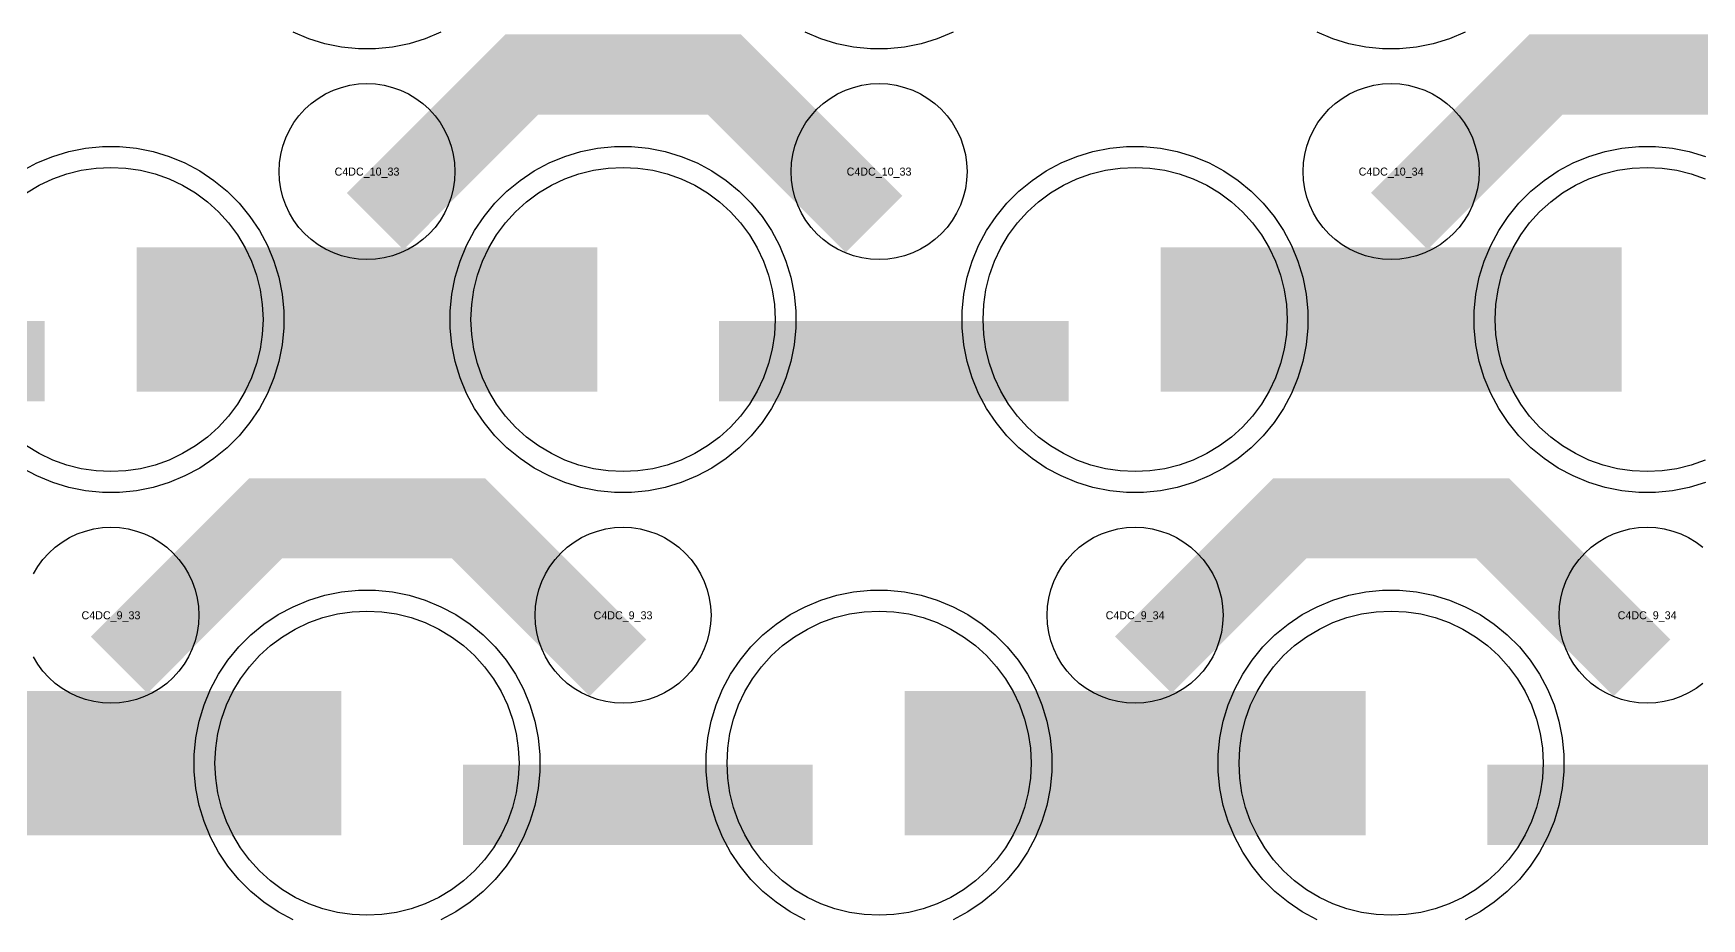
# Model space of a CAD drawing. Extents: x -11880 to 11880, y -14992 to 14992.
# Drawn here: x -1464 to -943, y -13641 to -13365 of the extents above; entities that cross this region are included whole.
import ezdxf
from ezdxf.enums import TextEntityAlignment as Align

# ---------------------------------------------------------------- set-up
doc = ezdxf.new("R2010")
doc.units = 0
doc.header["$MEASUREMENT"] = 0
for name, color, linetype in [('GDS_775_DT_237', 138, 'CONTINUOUS'), ('RDL1_FS', 34, 'CONTINUOUS'), ('RDL_BS', 160, 'CONTINUOUS')]:
    doc.layers.add(name, color=color, linetype=linetype)

msp = doc.modelspace()

# ---------------------------------------------------------------- linework, layer by layer
at = {"layer": 'RDL1_FS'}
for points in [[(-1466.395, -13414.423), (-1462.395, -13412.025), (-1458.181, -13410.033), (-1453.791, -13408.461), (-1449.268, -13407.329), (-1444.657, -13406.645), (-1440, -13406.416), (-1435.343, -13406.645), (-1430.732, -13407.329), (-1426.209, -13408.461), (-1421.819, -13410.033), (-1417.605, -13412.025), (-1413.605, -13414.423), (-1409.86, -13417.201), (-1406.406, -13420.331), (-1403.276, -13423.785), (-1400.498, -13427.53), (-1398.1, -13431.53), (-1396.108, -13435.744), (-1394.536, -13440.134), (-1393.404, -13444.657), (-1392.72, -13449.268), (-1392.491, -13453.925), (-1392.72, -13458.582), (-1393.404, -13463.193), (-1394.536, -13467.716), (-1396.108, -13472.106), (-1398.1, -13476.32), (-1400.498, -13480.32), (-1403.276, -13484.065), (-1406.406, -13487.519), (-1409.86, -13490.649), (-1413.605, -13493.427), (-1417.605, -13495.825), (-1421.819, -13497.817), (-1426.209, -13499.389), (-1430.732, -13500.521), (-1435.343, -13501.205), (-1440, -13501.434), (-1444.657, -13501.205), (-1449.268, -13500.521), (-1453.791, -13499.389), (-1458.181, -13497.817), (-1462.395, -13495.825), (-1466.395, -13493.427)], [(-941.819, -13497.817), (-946.209, -13499.389), (-950.732, -13500.521), (-955.343, -13501.205), (-960, -13501.434), (-964.657, -13501.205), (-969.268, -13500.521), (-973.791, -13499.389), (-978.181, -13497.817), (-982.395, -13495.825), (-986.395, -13493.427), (-990.14, -13490.649), (-993.594, -13487.519), (-996.724, -13484.065), (-999.502, -13480.32), (-1001.9, -13476.32), (-1003.892, -13472.106), (-1005.464, -13467.716), (-1006.596, -13463.193), (-1007.28, -13458.582), (-1007.509, -13453.925), (-1007.28, -13449.268), (-1006.596, -13444.657), (-1005.464, -13440.134), (-1003.892, -13435.744), (-1001.9, -13431.53), (-999.502, -13427.53), (-996.724, -13423.785), (-993.594, -13420.331), (-990.14, -13417.201), (-986.395, -13414.423), (-982.395, -13412.025), (-978.181, -13410.033), (-973.791, -13408.461), (-969.268, -13407.329), (-964.657, -13406.645), (-960, -13406.416), (-955.343, -13406.645), (-950.732, -13407.329), (-946.209, -13408.461), (-941.819, -13410.033)]]:
    msp.add_lwpolyline(points, dxfattribs=at)
for points in [[(-1280, -13501.434), (-1284.657, -13501.205), (-1289.268, -13500.521), (-1293.791, -13499.389), (-1298.181, -13497.817), (-1302.395, -13495.825), (-1306.395, -13493.427), (-1310.14, -13490.649), (-1313.594, -13487.519), (-1316.724, -13484.065), (-1319.502, -13480.32), (-1321.9, -13476.32), (-1323.892, -13472.106), (-1325.464, -13467.716), (-1326.596, -13463.193), (-1327.28, -13458.582), (-1327.509, -13453.925), (-1327.28, -13449.268), (-1326.596, -13444.657), (-1325.464, -13440.134), (-1323.892, -13435.744), (-1321.9, -13431.53), (-1319.502, -13427.53), (-1316.724, -13423.785), (-1313.594, -13420.331), (-1310.14, -13417.201), (-1306.395, -13414.423), (-1302.395, -13412.025), (-1298.181, -13410.033), (-1293.791, -13408.461), (-1289.268, -13407.329), (-1284.657, -13406.645), (-1280, -13406.416), (-1275.343, -13406.645), (-1270.732, -13407.329), (-1266.209, -13408.461), (-1261.819, -13410.033), (-1257.605, -13412.025), (-1253.605, -13414.423), (-1249.86, -13417.201), (-1246.406, -13420.331), (-1243.276, -13423.785), (-1240.498, -13427.53), (-1238.1, -13431.53), (-1236.108, -13435.744), (-1234.536, -13440.134), (-1233.404, -13444.657), (-1232.72, -13449.268), (-1232.491, -13453.925), (-1232.72, -13458.582), (-1233.404, -13463.193), (-1234.536, -13467.716), (-1236.108, -13472.106), (-1238.1, -13476.32), (-1240.498, -13480.32), (-1243.276, -13484.065), (-1246.406, -13487.519), (-1249.86, -13490.649), (-1253.605, -13493.427), (-1257.605, -13495.825), (-1261.819, -13497.817), (-1266.209, -13499.389), (-1270.732, -13500.521), (-1275.343, -13501.205)], [(-1120, -13501.434), (-1124.657, -13501.205), (-1129.268, -13500.521), (-1133.791, -13499.389), (-1138.181, -13497.817), (-1142.395, -13495.825), (-1146.395, -13493.427), (-1150.14, -13490.649), (-1153.594, -13487.519), (-1156.724, -13484.065), (-1159.502, -13480.32), (-1161.9, -13476.32), (-1163.892, -13472.106), (-1165.464, -13467.716), (-1166.596, -13463.193), (-1167.28, -13458.582), (-1167.509, -13453.925), (-1167.28, -13449.268), (-1166.596, -13444.657), (-1165.464, -13440.134), (-1163.892, -13435.744), (-1161.9, -13431.53), (-1159.502, -13427.53), (-1156.724, -13423.785), (-1153.594, -13420.331), (-1150.14, -13417.201), (-1146.395, -13414.423), (-1142.395, -13412.025), (-1138.181, -13410.033), (-1133.791, -13408.461), (-1129.268, -13407.329), (-1124.657, -13406.645), (-1120, -13406.416), (-1115.343, -13406.645), (-1110.732, -13407.329), (-1106.209, -13408.461), (-1101.819, -13410.033), (-1097.605, -13412.025), (-1093.605, -13414.423), (-1089.86, -13417.201), (-1086.406, -13420.331), (-1083.276, -13423.785), (-1080.498, -13427.53), (-1078.1, -13431.53), (-1076.108, -13435.744), (-1074.536, -13440.134), (-1073.404, -13444.657), (-1072.72, -13449.268), (-1072.491, -13453.925), (-1072.72, -13458.582), (-1073.404, -13463.193), (-1074.536, -13467.716), (-1076.108, -13472.106), (-1078.1, -13476.32), (-1080.498, -13480.32), (-1083.276, -13484.065), (-1086.406, -13487.519), (-1089.86, -13490.649), (-1093.605, -13493.427), (-1097.605, -13495.825), (-1101.819, -13497.817), (-1106.209, -13499.389), (-1110.732, -13500.521), (-1115.343, -13501.205)]]:
    msp.add_lwpolyline(points, close=True, dxfattribs=at)
for points in [[(-1431.998, -13453.925, 45, 45, 0), (-1359.998, -13453.925, 45, 45, 0)], [(-1359.998, -13453.925, 45, 45, 0), (-1287.998, -13453.925, 45, 45, 0)], [(-1111.998, -13453.925, 45, 45, 0), (-1039.998, -13453.925, 45, 45, 0)], [(-1039.998, -13453.925, 45, 45, 0), (-967.998, -13453.925, 45, 45, 0)]]:
    msp.add_lwpolyline(points, format="xyseb", dxfattribs=at)
at = {"layer": 'RDL1_FS', "color": 241, "true_color": 0xf7abae}
for points in [[(-1360, -13639.994), (-1364.657, -13639.765), (-1369.268, -13639.081), (-1373.791, -13637.949), (-1378.181, -13636.377), (-1382.395, -13634.385), (-1386.395, -13631.987), (-1390.14, -13629.209), (-1393.594, -13626.079), (-1396.724, -13622.625), (-1399.502, -13618.88), (-1401.9, -13614.88), (-1403.892, -13610.666), (-1405.464, -13606.276), (-1406.596, -13601.753), (-1407.28, -13597.142), (-1407.509, -13592.485), (-1407.28, -13587.828), (-1406.596, -13583.217), (-1405.464, -13578.694), (-1403.892, -13574.304), (-1401.9, -13570.09), (-1399.502, -13566.09), (-1396.724, -13562.345), (-1393.594, -13558.891), (-1390.14, -13555.761), (-1386.395, -13552.983), (-1382.395, -13550.585), (-1378.181, -13548.593), (-1373.791, -13547.021), (-1369.268, -13545.889), (-1364.657, -13545.205), (-1360, -13544.976), (-1355.343, -13545.205), (-1350.732, -13545.889), (-1346.209, -13547.021), (-1341.819, -13548.593), (-1337.605, -13550.585), (-1333.605, -13552.983), (-1329.86, -13555.761), (-1326.406, -13558.891), (-1323.276, -13562.345), (-1320.498, -13566.09), (-1318.1, -13570.09), (-1316.108, -13574.304), (-1314.536, -13578.694), (-1313.404, -13583.217), (-1312.72, -13587.828), (-1312.491, -13592.485), (-1312.72, -13597.142), (-1313.404, -13601.753), (-1314.536, -13606.276), (-1316.108, -13610.666), (-1318.1, -13614.88), (-1320.498, -13618.88), (-1323.276, -13622.625), (-1326.406, -13626.079), (-1329.86, -13629.209), (-1333.605, -13631.987), (-1337.605, -13634.385), (-1341.819, -13636.377), (-1346.209, -13637.949), (-1350.732, -13639.081), (-1355.343, -13639.765)], [(-1200, -13639.994), (-1204.657, -13639.765), (-1209.268, -13639.081), (-1213.791, -13637.949), (-1218.181, -13636.377), (-1222.395, -13634.385), (-1226.395, -13631.987), (-1230.14, -13629.209), (-1233.594, -13626.079), (-1236.724, -13622.625), (-1239.502, -13618.88), (-1241.9, -13614.88), (-1243.892, -13610.666), (-1245.464, -13606.276), (-1246.596, -13601.753), (-1247.28, -13597.142), (-1247.509, -13592.485), (-1247.28, -13587.828), (-1246.596, -13583.217), (-1245.464, -13578.694), (-1243.892, -13574.304), (-1241.9, -13570.09), (-1239.502, -13566.09), (-1236.724, -13562.345), (-1233.594, -13558.891), (-1230.14, -13555.761), (-1226.395, -13552.983), (-1222.395, -13550.585), (-1218.181, -13548.593), (-1213.791, -13547.021), (-1209.268, -13545.889), (-1204.657, -13545.205), (-1200, -13544.976), (-1195.343, -13545.205), (-1190.732, -13545.889), (-1186.209, -13547.021), (-1181.819, -13548.593), (-1177.605, -13550.585), (-1173.605, -13552.983), (-1169.86, -13555.761), (-1166.406, -13558.891), (-1163.276, -13562.345), (-1160.498, -13566.09), (-1158.1, -13570.09), (-1156.108, -13574.304), (-1154.536, -13578.694), (-1153.404, -13583.217), (-1152.72, -13587.828), (-1152.491, -13592.485), (-1152.72, -13597.142), (-1153.404, -13601.753), (-1154.536, -13606.276), (-1156.108, -13610.666), (-1158.1, -13614.88), (-1160.498, -13618.88), (-1163.276, -13622.625), (-1166.406, -13626.079), (-1169.86, -13629.209), (-1173.605, -13631.987), (-1177.605, -13634.385), (-1181.819, -13636.377), (-1186.209, -13637.949), (-1190.732, -13639.081), (-1195.343, -13639.765)], [(-1040, -13639.994), (-1044.657, -13639.765), (-1049.268, -13639.081), (-1053.791, -13637.949), (-1058.181, -13636.377), (-1062.395, -13634.385), (-1066.395, -13631.987), (-1070.14, -13629.209), (-1073.594, -13626.079), (-1076.724, -13622.625), (-1079.502, -13618.88), (-1081.9, -13614.88), (-1083.892, -13610.666), (-1085.464, -13606.276), (-1086.596, -13601.753), (-1087.28, -13597.142), (-1087.509, -13592.485), (-1087.28, -13587.828), (-1086.596, -13583.217), (-1085.464, -13578.694), (-1083.892, -13574.304), (-1081.9, -13570.09), (-1079.502, -13566.09), (-1076.724, -13562.345), (-1073.594, -13558.891), (-1070.14, -13555.761), (-1066.395, -13552.983), (-1062.395, -13550.585), (-1058.181, -13548.593), (-1053.791, -13547.021), (-1049.268, -13545.889), (-1044.657, -13545.205), (-1040, -13544.976), (-1035.343, -13545.205), (-1030.732, -13545.889), (-1026.209, -13547.021), (-1021.819, -13548.593), (-1017.605, -13550.585), (-1013.605, -13552.983), (-1009.86, -13555.761), (-1006.406, -13558.891), (-1003.276, -13562.345), (-1000.498, -13566.09), (-998.1, -13570.09), (-996.108, -13574.304), (-994.536, -13578.694), (-993.404, -13583.217), (-992.72, -13587.828), (-992.491, -13592.485), (-992.72, -13597.142), (-993.404, -13601.753), (-994.536, -13606.276), (-996.108, -13610.666), (-998.1, -13614.88), (-1000.498, -13618.88), (-1003.276, -13622.625), (-1006.406, -13626.079), (-1009.86, -13629.209), (-1013.605, -13631.987), (-1017.605, -13634.385), (-1021.819, -13636.377), (-1026.209, -13637.949), (-1030.732, -13639.081), (-1035.343, -13639.765)]]:
    msp.add_lwpolyline(points, close=True, dxfattribs=at)
for points in [[(-1511.998, -13592.485, 45, 45, 0), (-1439.998, -13592.485, 45, 45, 0)], [(-1439.998, -13592.485, 45, 45, 0), (-1367.998, -13592.485, 45, 45, 0)], [(-1191.998, -13592.485, 45, 45, 0), (-1119.998, -13592.485, 45, 45, 0)], [(-1119.998, -13592.485, 45, 45, 0), (-1047.998, -13592.485, 45, 45, 0)]]:
    msp.add_lwpolyline(points, format="xyseb", dxfattribs=at)
at = {"layer": 'RDL_BS'}
for points in [[(-1336.885, -13364.235), (-1341.795, -13366.266), (-1346.835, -13367.797), (-1352.062, -13368.843), (-1357.356, -13369.36), (-1362.644, -13369.36), (-1367.938, -13368.843), (-1373.165, -13367.797), (-1378.205, -13366.266), (-1383.115, -13364.235)], [(-1176.885, -13364.235), (-1181.795, -13366.266), (-1186.835, -13367.797), (-1192.062, -13368.843), (-1197.356, -13369.36), (-1202.644, -13369.36), (-1207.938, -13368.843), (-1213.165, -13367.797), (-1218.205, -13366.266), (-1223.115, -13364.235)], [(-1016.885, -13364.235), (-1021.795, -13366.266), (-1026.835, -13367.797), (-1032.062, -13368.843), (-1037.356, -13369.36), (-1042.644, -13369.36), (-1047.938, -13368.843), (-1053.165, -13367.797), (-1058.205, -13366.266), (-1063.115, -13364.235)], [(-1467.777, -13407.542), (-1463.115, -13405.05), (-1458.205, -13403.019), (-1453.165, -13401.488), (-1447.938, -13400.442), (-1442.644, -13399.925), (-1437.356, -13399.925), (-1432.062, -13400.442), (-1426.835, -13401.488), (-1421.795, -13403.019), (-1416.885, -13405.05), (-1412.223, -13407.542), (-1407.809, -13410.489), (-1403.708, -13413.851), (-1399.926, -13417.633), (-1396.564, -13421.734), (-1393.617, -13426.148), (-1391.125, -13430.81), (-1389.094, -13435.72), (-1387.563, -13440.76), (-1386.517, -13445.987), (-1386, -13451.281), (-1386, -13456.569), (-1386.517, -13461.863), (-1387.563, -13467.09), (-1389.094, -13472.13), (-1391.125, -13477.04), (-1393.617, -13481.702), (-1396.564, -13486.116), (-1399.926, -13490.217), (-1403.708, -13493.999), (-1407.809, -13497.361), (-1412.223, -13500.308), (-1416.885, -13502.8), (-1421.795, -13504.831), (-1426.835, -13506.362), (-1432.062, -13507.408), (-1437.356, -13507.925), (-1442.644, -13507.925), (-1447.938, -13507.408), (-1453.165, -13506.362), (-1458.205, -13504.831), (-1463.115, -13502.8), (-1467.777, -13500.308)], [(-941.795, -13504.831), (-946.835, -13506.362), (-952.062, -13507.408), (-957.356, -13507.925), (-962.644, -13507.925), (-967.938, -13507.408), (-973.165, -13506.362), (-978.205, -13504.831), (-983.115, -13502.8), (-987.777, -13500.308), (-992.191, -13497.361), (-996.292, -13493.999), (-1000.074, -13490.217), (-1003.436, -13486.116), (-1006.383, -13481.702), (-1008.875, -13477.04), (-1010.906, -13472.13), (-1012.437, -13467.09), (-1013.483, -13461.863), (-1014, -13456.569), (-1014, -13451.281), (-1013.483, -13445.987), (-1012.437, -13440.76), (-1010.906, -13435.72), (-1008.875, -13430.81), (-1006.383, -13426.148), (-1003.436, -13421.734), (-1000.074, -13417.633), (-996.292, -13413.851), (-992.191, -13410.489), (-987.777, -13407.542), (-983.115, -13405.05), (-978.205, -13403.019), (-973.165, -13401.488), (-967.938, -13400.442), (-962.644, -13399.925), (-957.356, -13399.925), (-952.062, -13400.442), (-946.835, -13401.488), (-941.795, -13403.019)], [(-1464.25, -13533.341), (-1462.857, -13531.017), (-1461.254, -13528.854), (-1459.442, -13526.855), (-1457.443, -13525.043), (-1455.28, -13523.44), (-1452.956, -13522.047), (-1450.519, -13520.895), (-1447.984, -13519.988), (-1445.365, -13519.331), (-1442.693, -13518.935), (-1440, -13518.803), (-1437.307, -13518.935), (-1434.635, -13519.331), (-1432.016, -13519.988), (-1429.481, -13520.895), (-1427.044, -13522.047), (-1424.72, -13523.44), (-1422.557, -13525.043), (-1420.558, -13526.855), (-1418.746, -13528.854), (-1417.143, -13531.017), (-1415.75, -13533.341), (-1414.598, -13535.778), (-1413.691, -13538.313), (-1413.034, -13540.932), (-1412.638, -13543.604), (-1412.506, -13546.297), (-1412.638, -13548.99), (-1413.034, -13551.662), (-1413.691, -13554.281), (-1414.598, -13556.816), (-1415.75, -13559.253), (-1417.143, -13561.577), (-1418.746, -13563.74), (-1420.558, -13565.739), (-1422.557, -13567.551), (-1424.72, -13569.154), (-1427.044, -13570.547), (-1429.481, -13571.699), (-1432.016, -13572.606), (-1434.635, -13573.263), (-1437.307, -13573.659), (-1440, -13573.791), (-1442.693, -13573.659), (-1445.365, -13573.263), (-1447.984, -13572.606), (-1450.519, -13571.699), (-1452.956, -13570.547), (-1455.28, -13569.154), (-1457.443, -13567.551), (-1459.442, -13565.739), (-1461.254, -13563.74), (-1462.857, -13561.577), (-1464.25, -13559.253)], [(-942.557, -13567.551), (-944.72, -13569.154), (-947.044, -13570.547), (-949.481, -13571.699), (-952.016, -13572.606), (-954.635, -13573.263), (-957.307, -13573.659), (-960, -13573.791), (-962.693, -13573.659), (-965.365, -13573.263), (-967.984, -13572.606), (-970.519, -13571.699), (-972.956, -13570.547), (-975.28, -13569.154), (-977.443, -13567.551), (-979.442, -13565.739), (-981.254, -13563.74), (-982.857, -13561.577), (-984.25, -13559.253), (-985.402, -13556.816), (-986.309, -13554.281), (-986.966, -13551.662), (-987.362, -13548.99), (-987.494, -13546.297), (-987.362, -13543.604), (-986.966, -13540.932), (-986.309, -13538.313), (-985.402, -13535.778), (-984.25, -13533.341), (-982.857, -13531.017), (-981.254, -13528.854), (-979.442, -13526.855), (-977.443, -13525.043), (-975.28, -13523.44), (-972.956, -13522.047), (-970.519, -13520.895), (-967.984, -13519.988), (-965.365, -13519.331), (-962.693, -13518.935), (-960, -13518.803), (-957.307, -13518.935), (-954.635, -13519.331), (-952.016, -13519.988), (-949.481, -13520.895), (-947.044, -13522.047), (-944.72, -13523.44), (-942.557, -13525.043)]]:
    msp.add_lwpolyline(points, dxfattribs=at)
for points in [[(-1357.438, -13423.239, 25, 25, 0), (-1311.623, -13377.424, 25, 25, 0), (-1278.07, -13377.424, 25, 25, 0)], [(-1201.599, -13424.138, 25, 25, 0), (-1248.313, -13377.424, 25, 25, 0), (-1278.071, -13377.424, 25, 25, 0)], [(-1037.438, -13423.239, 25, 25, 0), (-991.623, -13377.424, 25, 25, 0), (-958.07, -13377.424, 25, 25, 0)], [(-881.599, -13424.138, 25, 25, 0), (-928.313, -13377.424, 25, 25, 0), (-958.071, -13377.424, 25, 25, 0)], [(-1569.984, -13466.938, 25, 25, 0), (-1460.719, -13466.938, 25, 25, 0)], [(-1249.984, -13466.938, 25, 25, 0), (-1140.719, -13466.938, 25, 25, 0)], [(-1437.438, -13561.799, 25, 25, 0), (-1391.623, -13515.984, 25, 25, 0), (-1358.07, -13515.984, 25, 25, 0)], [(-1281.599, -13562.698, 25, 25, 0), (-1328.313, -13515.984, 25, 25, 0), (-1358.071, -13515.984, 25, 25, 0)], [(-1117.438, -13561.799, 25, 25, 0), (-1071.623, -13515.984, 25, 25, 0), (-1038.07, -13515.984, 25, 25, 0)], [(-961.599, -13562.698, 25, 25, 0), (-1008.313, -13515.984, 25, 25, 0), (-1038.071, -13515.984, 25, 25, 0)]]:
    msp.add_lwpolyline(points, format="xyseb", dxfattribs=at)
for points in [[(-1360, -13435.231), (-1362.693, -13435.099), (-1365.365, -13434.703), (-1367.984, -13434.046), (-1370.519, -13433.139), (-1372.956, -13431.987), (-1375.28, -13430.594), (-1377.443, -13428.991), (-1379.442, -13427.179), (-1381.254, -13425.18), (-1382.857, -13423.017), (-1384.25, -13420.693), (-1385.402, -13418.256), (-1386.309, -13415.721), (-1386.966, -13413.102), (-1387.362, -13410.43), (-1387.494, -13407.737), (-1387.362, -13405.044), (-1386.966, -13402.372), (-1386.309, -13399.753), (-1385.402, -13397.218), (-1384.25, -13394.781), (-1382.857, -13392.457), (-1381.254, -13390.294), (-1379.442, -13388.295), (-1377.443, -13386.483), (-1375.28, -13384.88), (-1372.956, -13383.487), (-1370.519, -13382.335), (-1367.984, -13381.428), (-1365.365, -13380.771), (-1362.693, -13380.375), (-1360, -13380.243), (-1357.307, -13380.375), (-1354.635, -13380.771), (-1352.016, -13381.428), (-1349.481, -13382.335), (-1347.044, -13383.487), (-1344.72, -13384.88), (-1342.557, -13386.483), (-1340.558, -13388.295), (-1338.746, -13390.294), (-1337.143, -13392.457), (-1335.75, -13394.781), (-1334.598, -13397.218), (-1333.691, -13399.753), (-1333.034, -13402.372), (-1332.638, -13405.044), (-1332.506, -13407.737), (-1332.638, -13410.43), (-1333.034, -13413.102), (-1333.691, -13415.721), (-1334.598, -13418.256), (-1335.75, -13420.693), (-1337.143, -13423.017), (-1338.746, -13425.18), (-1340.558, -13427.179), (-1342.557, -13428.991), (-1344.72, -13430.594), (-1347.044, -13431.987), (-1349.481, -13433.139), (-1352.016, -13434.046), (-1354.635, -13434.703), (-1357.307, -13435.099)], [(-1200, -13435.231), (-1202.693, -13435.099), (-1205.365, -13434.703), (-1207.984, -13434.046), (-1210.519, -13433.139), (-1212.956, -13431.987), (-1215.28, -13430.594), (-1217.443, -13428.991), (-1219.442, -13427.179), (-1221.254, -13425.18), (-1222.857, -13423.017), (-1224.25, -13420.693), (-1225.402, -13418.256), (-1226.309, -13415.721), (-1226.966, -13413.102), (-1227.362, -13410.43), (-1227.494, -13407.737), (-1227.362, -13405.044), (-1226.966, -13402.372), (-1226.309, -13399.753), (-1225.402, -13397.218), (-1224.25, -13394.781), (-1222.857, -13392.457), (-1221.254, -13390.294), (-1219.442, -13388.295), (-1217.443, -13386.483), (-1215.28, -13384.88), (-1212.956, -13383.487), (-1210.519, -13382.335), (-1207.984, -13381.428), (-1205.365, -13380.771), (-1202.693, -13380.375), (-1200, -13380.243), (-1197.307, -13380.375), (-1194.635, -13380.771), (-1192.016, -13381.428), (-1189.481, -13382.335), (-1187.044, -13383.487), (-1184.72, -13384.88), (-1182.557, -13386.483), (-1180.558, -13388.295), (-1178.746, -13390.294), (-1177.143, -13392.457), (-1175.75, -13394.781), (-1174.598, -13397.218), (-1173.691, -13399.753), (-1173.034, -13402.372), (-1172.638, -13405.044), (-1172.506, -13407.737), (-1172.638, -13410.43), (-1173.034, -13413.102), (-1173.691, -13415.721), (-1174.598, -13418.256), (-1175.75, -13420.693), (-1177.143, -13423.017), (-1178.746, -13425.18), (-1180.558, -13427.179), (-1182.557, -13428.991), (-1184.72, -13430.594), (-1187.044, -13431.987), (-1189.481, -13433.139), (-1192.016, -13434.046), (-1194.635, -13434.703), (-1197.307, -13435.099)], [(-1040, -13435.231), (-1042.693, -13435.099), (-1045.365, -13434.703), (-1047.984, -13434.046), (-1050.519, -13433.139), (-1052.956, -13431.987), (-1055.28, -13430.594), (-1057.443, -13428.991), (-1059.442, -13427.179), (-1061.254, -13425.18), (-1062.857, -13423.017), (-1064.25, -13420.693), (-1065.402, -13418.256), (-1066.309, -13415.721), (-1066.966, -13413.102), (-1067.362, -13410.43), (-1067.494, -13407.737), (-1067.362, -13405.044), (-1066.966, -13402.372), (-1066.309, -13399.753), (-1065.402, -13397.218), (-1064.25, -13394.781), (-1062.857, -13392.457), (-1061.254, -13390.294), (-1059.442, -13388.295), (-1057.443, -13386.483), (-1055.28, -13384.88), (-1052.956, -13383.487), (-1050.519, -13382.335), (-1047.984, -13381.428), (-1045.365, -13380.771), (-1042.693, -13380.375), (-1040, -13380.243), (-1037.307, -13380.375), (-1034.635, -13380.771), (-1032.016, -13381.428), (-1029.481, -13382.335), (-1027.044, -13383.487), (-1024.72, -13384.88), (-1022.557, -13386.483), (-1020.558, -13388.295), (-1018.746, -13390.294), (-1017.143, -13392.457), (-1015.75, -13394.781), (-1014.598, -13397.218), (-1013.691, -13399.753), (-1013.034, -13402.372), (-1012.638, -13405.044), (-1012.506, -13407.737), (-1012.638, -13410.43), (-1013.034, -13413.102), (-1013.691, -13415.721), (-1014.598, -13418.256), (-1015.75, -13420.693), (-1017.143, -13423.017), (-1018.746, -13425.18), (-1020.558, -13427.179), (-1022.557, -13428.991), (-1024.72, -13430.594), (-1027.044, -13431.987), (-1029.481, -13433.139), (-1032.016, -13434.046), (-1034.635, -13434.703), (-1037.307, -13435.099)], [(-1282.644, -13507.925), (-1287.938, -13507.408), (-1293.165, -13506.362), (-1298.205, -13504.831), (-1303.115, -13502.8), (-1307.777, -13500.308), (-1312.191, -13497.361), (-1316.292, -13493.999), (-1320.074, -13490.217), (-1323.436, -13486.116), (-1326.383, -13481.702), (-1328.875, -13477.04), (-1330.906, -13472.13), (-1332.437, -13467.09), (-1333.483, -13461.863), (-1334, -13456.569), (-1334, -13451.281), (-1333.483, -13445.987), (-1332.437, -13440.76), (-1330.906, -13435.72), (-1328.875, -13430.81), (-1326.383, -13426.148), (-1323.436, -13421.734), (-1320.074, -13417.633), (-1316.292, -13413.851), (-1312.191, -13410.489), (-1307.777, -13407.542), (-1303.115, -13405.05), (-1298.205, -13403.019), (-1293.165, -13401.488), (-1287.938, -13400.442), (-1282.644, -13399.925), (-1277.356, -13399.925), (-1272.062, -13400.442), (-1266.835, -13401.488), (-1261.795, -13403.019), (-1256.885, -13405.05), (-1252.223, -13407.542), (-1247.809, -13410.489), (-1243.708, -13413.851), (-1239.926, -13417.633), (-1236.564, -13421.734), (-1233.617, -13426.148), (-1231.125, -13430.81), (-1229.094, -13435.72), (-1227.563, -13440.76), (-1226.517, -13445.987), (-1226, -13451.281), (-1226, -13456.569), (-1226.517, -13461.863), (-1227.563, -13467.09), (-1229.094, -13472.13), (-1231.125, -13477.04), (-1233.617, -13481.702), (-1236.564, -13486.116), (-1239.926, -13490.217), (-1243.708, -13493.999), (-1247.809, -13497.361), (-1252.223, -13500.308), (-1256.885, -13502.8), (-1261.795, -13504.831), (-1266.835, -13506.362), (-1272.062, -13507.408), (-1277.356, -13507.925)], [(-1122.644, -13507.925), (-1127.938, -13507.408), (-1133.165, -13506.362), (-1138.205, -13504.831), (-1143.115, -13502.8), (-1147.777, -13500.308), (-1152.191, -13497.361), (-1156.292, -13493.999), (-1160.074, -13490.217), (-1163.436, -13486.116), (-1166.383, -13481.702), (-1168.875, -13477.04), (-1170.906, -13472.13), (-1172.437, -13467.09), (-1173.483, -13461.863), (-1174, -13456.569), (-1174, -13451.281), (-1173.483, -13445.987), (-1172.437, -13440.76), (-1170.906, -13435.72), (-1168.875, -13430.81), (-1166.383, -13426.148), (-1163.436, -13421.734), (-1160.074, -13417.633), (-1156.292, -13413.851), (-1152.191, -13410.489), (-1147.777, -13407.542), (-1143.115, -13405.05), (-1138.205, -13403.019), (-1133.165, -13401.488), (-1127.938, -13400.442), (-1122.644, -13399.925), (-1117.356, -13399.925), (-1112.062, -13400.442), (-1106.835, -13401.488), (-1101.795, -13403.019), (-1096.885, -13405.05), (-1092.223, -13407.542), (-1087.809, -13410.489), (-1083.708, -13413.851), (-1079.926, -13417.633), (-1076.564, -13421.734), (-1073.617, -13426.148), (-1071.125, -13430.81), (-1069.094, -13435.72), (-1067.563, -13440.76), (-1066.517, -13445.987), (-1066, -13451.281), (-1066, -13456.569), (-1066.517, -13461.863), (-1067.563, -13467.09), (-1069.094, -13472.13), (-1071.125, -13477.04), (-1073.617, -13481.702), (-1076.564, -13486.116), (-1079.926, -13490.217), (-1083.708, -13493.999), (-1087.809, -13497.361), (-1092.223, -13500.308), (-1096.885, -13502.8), (-1101.795, -13504.831), (-1106.835, -13506.362), (-1112.062, -13507.408), (-1117.356, -13507.925)], [(-1280, -13573.791), (-1282.693, -13573.659), (-1285.365, -13573.263), (-1287.984, -13572.606), (-1290.519, -13571.699), (-1292.956, -13570.547), (-1295.28, -13569.154), (-1297.443, -13567.551), (-1299.442, -13565.739), (-1301.254, -13563.74), (-1302.857, -13561.577), (-1304.25, -13559.253), (-1305.402, -13556.816), (-1306.309, -13554.281), (-1306.966, -13551.662), (-1307.362, -13548.99), (-1307.494, -13546.297), (-1307.362, -13543.604), (-1306.966, -13540.932), (-1306.309, -13538.313), (-1305.402, -13535.778), (-1304.25, -13533.341), (-1302.857, -13531.017), (-1301.254, -13528.854), (-1299.442, -13526.855), (-1297.443, -13525.043), (-1295.28, -13523.44), (-1292.956, -13522.047), (-1290.519, -13520.895), (-1287.984, -13519.988), (-1285.365, -13519.331), (-1282.693, -13518.935), (-1280, -13518.803), (-1277.307, -13518.935), (-1274.635, -13519.331), (-1272.016, -13519.988), (-1269.481, -13520.895), (-1267.044, -13522.047), (-1264.72, -13523.44), (-1262.557, -13525.043), (-1260.558, -13526.855), (-1258.746, -13528.854), (-1257.143, -13531.017), (-1255.75, -13533.341), (-1254.598, -13535.778), (-1253.691, -13538.313), (-1253.034, -13540.932), (-1252.638, -13543.604), (-1252.506, -13546.297), (-1252.638, -13548.99), (-1253.034, -13551.662), (-1253.691, -13554.281), (-1254.598, -13556.816), (-1255.75, -13559.253), (-1257.143, -13561.577), (-1258.746, -13563.74), (-1260.558, -13565.739), (-1262.557, -13567.551), (-1264.72, -13569.154), (-1267.044, -13570.547), (-1269.481, -13571.699), (-1272.016, -13572.606), (-1274.635, -13573.263), (-1277.307, -13573.659)], [(-1120, -13573.791), (-1122.693, -13573.659), (-1125.365, -13573.263), (-1127.984, -13572.606), (-1130.519, -13571.699), (-1132.956, -13570.547), (-1135.28, -13569.154), (-1137.443, -13567.551), (-1139.442, -13565.739), (-1141.254, -13563.74), (-1142.857, -13561.577), (-1144.25, -13559.253), (-1145.402, -13556.816), (-1146.309, -13554.281), (-1146.966, -13551.662), (-1147.362, -13548.99), (-1147.494, -13546.297), (-1147.362, -13543.604), (-1146.966, -13540.932), (-1146.309, -13538.313), (-1145.402, -13535.778), (-1144.25, -13533.341), (-1142.857, -13531.017), (-1141.254, -13528.854), (-1139.442, -13526.855), (-1137.443, -13525.043), (-1135.28, -13523.44), (-1132.956, -13522.047), (-1130.519, -13520.895), (-1127.984, -13519.988), (-1125.365, -13519.331), (-1122.693, -13518.935), (-1120, -13518.803), (-1117.307, -13518.935), (-1114.635, -13519.331), (-1112.016, -13519.988), (-1109.481, -13520.895), (-1107.044, -13522.047), (-1104.72, -13523.44), (-1102.557, -13525.043), (-1100.558, -13526.855), (-1098.746, -13528.854), (-1097.143, -13531.017), (-1095.75, -13533.341), (-1094.598, -13535.778), (-1093.691, -13538.313), (-1093.034, -13540.932), (-1092.638, -13543.604), (-1092.506, -13546.297), (-1092.638, -13548.99), (-1093.034, -13551.662), (-1093.691, -13554.281), (-1094.598, -13556.816), (-1095.75, -13559.253), (-1097.143, -13561.577), (-1098.746, -13563.74), (-1100.558, -13565.739), (-1102.557, -13567.551), (-1104.72, -13569.154), (-1107.044, -13570.547), (-1109.481, -13571.699), (-1112.016, -13572.606), (-1114.635, -13573.263), (-1117.307, -13573.659)]]:
    msp.add_lwpolyline(points, close=True, dxfattribs=at)
at = {"layer": 'RDL_BS', "color": 241, "true_color": 0xf7abae}
for points in [[(-1383.115, -13641.36), (-1387.777, -13638.868), (-1392.191, -13635.921), (-1396.292, -13632.559), (-1400.074, -13628.777), (-1403.436, -13624.676), (-1406.383, -13620.262), (-1408.875, -13615.6), (-1410.906, -13610.69), (-1412.437, -13605.65), (-1413.483, -13600.423), (-1414, -13595.129), (-1414, -13589.841), (-1413.483, -13584.547), (-1412.437, -13579.32), (-1410.906, -13574.28), (-1408.875, -13569.37), (-1406.383, -13564.708), (-1403.436, -13560.294), (-1400.074, -13556.193), (-1396.292, -13552.411), (-1392.191, -13549.049), (-1387.777, -13546.102), (-1383.115, -13543.61), (-1378.205, -13541.579), (-1373.165, -13540.048), (-1367.938, -13539.002), (-1362.644, -13538.485), (-1357.356, -13538.485), (-1352.062, -13539.002), (-1346.835, -13540.048), (-1341.795, -13541.579), (-1336.885, -13543.61), (-1332.223, -13546.102), (-1327.809, -13549.049), (-1323.708, -13552.411), (-1319.926, -13556.193), (-1316.564, -13560.294), (-1313.617, -13564.708), (-1311.125, -13569.37), (-1309.094, -13574.28), (-1307.563, -13579.32), (-1306.517, -13584.547), (-1306, -13589.841), (-1306, -13595.129), (-1306.517, -13600.423), (-1307.563, -13605.65), (-1309.094, -13610.69), (-1311.125, -13615.6), (-1313.617, -13620.262), (-1316.564, -13624.676), (-1319.926, -13628.777), (-1323.708, -13632.559), (-1327.809, -13635.921), (-1332.223, -13638.868), (-1336.885, -13641.36)], [(-1223.115, -13641.36), (-1227.777, -13638.868), (-1232.191, -13635.921), (-1236.292, -13632.559), (-1240.074, -13628.777), (-1243.436, -13624.676), (-1246.383, -13620.262), (-1248.875, -13615.6), (-1250.906, -13610.69), (-1252.437, -13605.65), (-1253.483, -13600.423), (-1254, -13595.129), (-1254, -13589.841), (-1253.483, -13584.547), (-1252.437, -13579.32), (-1250.906, -13574.28), (-1248.875, -13569.37), (-1246.383, -13564.708), (-1243.436, -13560.294), (-1240.074, -13556.193), (-1236.292, -13552.411), (-1232.191, -13549.049), (-1227.777, -13546.102), (-1223.115, -13543.61), (-1218.205, -13541.579), (-1213.165, -13540.048), (-1207.938, -13539.002), (-1202.644, -13538.485), (-1197.356, -13538.485), (-1192.062, -13539.002), (-1186.835, -13540.048), (-1181.795, -13541.579), (-1176.885, -13543.61), (-1172.223, -13546.102), (-1167.809, -13549.049), (-1163.708, -13552.411), (-1159.926, -13556.193), (-1156.564, -13560.294), (-1153.617, -13564.708), (-1151.125, -13569.37), (-1149.094, -13574.28), (-1147.563, -13579.32), (-1146.517, -13584.547), (-1146, -13589.841), (-1146, -13595.129), (-1146.517, -13600.423), (-1147.563, -13605.65), (-1149.094, -13610.69), (-1151.125, -13615.6), (-1153.617, -13620.262), (-1156.564, -13624.676), (-1159.926, -13628.777), (-1163.708, -13632.559), (-1167.809, -13635.921), (-1172.223, -13638.868), (-1176.885, -13641.36)], [(-1063.115, -13641.36), (-1067.777, -13638.868), (-1072.191, -13635.921), (-1076.292, -13632.559), (-1080.074, -13628.777), (-1083.436, -13624.676), (-1086.383, -13620.262), (-1088.875, -13615.6), (-1090.906, -13610.69), (-1092.437, -13605.65), (-1093.483, -13600.423), (-1094, -13595.129), (-1094, -13589.841), (-1093.483, -13584.547), (-1092.437, -13579.32), (-1090.906, -13574.28), (-1088.875, -13569.37), (-1086.383, -13564.708), (-1083.436, -13560.294), (-1080.074, -13556.193), (-1076.292, -13552.411), (-1072.191, -13549.049), (-1067.777, -13546.102), (-1063.115, -13543.61), (-1058.205, -13541.579), (-1053.165, -13540.048), (-1047.938, -13539.002), (-1042.644, -13538.485), (-1037.356, -13538.485), (-1032.062, -13539.002), (-1026.835, -13540.048), (-1021.795, -13541.579), (-1016.885, -13543.61), (-1012.223, -13546.102), (-1007.809, -13549.049), (-1003.708, -13552.411), (-999.926, -13556.193), (-996.564, -13560.294), (-993.617, -13564.708), (-991.125, -13569.37), (-989.094, -13574.28), (-987.563, -13579.32), (-986.517, -13584.547), (-986, -13589.841), (-986, -13595.129), (-986.517, -13600.423), (-987.563, -13605.65), (-989.094, -13610.69), (-991.125, -13615.6), (-993.617, -13620.262), (-996.564, -13624.676), (-999.926, -13628.777), (-1003.708, -13632.559), (-1007.809, -13635.921), (-1012.223, -13638.868), (-1016.885, -13641.36)]]:
    msp.add_lwpolyline(points, dxfattribs=at)
for points in [[(-1329.984, -13605.498, 25, 25, 0), (-1220.719, -13605.498, 25, 25, 0)], [(-1009.984, -13605.498, 25, 25, 0), (-900.719, -13605.498, 25, 25, 0)]]:
    msp.add_lwpolyline(points, format="xyseb", dxfattribs=at)

# ---------------------------------------------------------------- texts
at = {"layer": 'GDS_775_DT_237'}
for s, p in [('C4DC_10_33', (-1360, -13407.737)), ('C4DC_10_33', (-1360, -13407.737)), ('C4DC_10_33', (-1200, -13407.737)), ('C4DC_10_33', (-1200, -13407.737)), ('C4DC_10_34', (-1040, -13407.737)), ('C4DC_10_34', (-1040, -13407.737)), ('C4DC_9_33', (-1440, -13546.297)), ('C4DC_9_33', (-1440, -13546.297)), ('C4DC_9_33', (-1280, -13546.297)), ('C4DC_9_33', (-1280, -13546.297)), ('C4DC_9_34', (-1120, -13546.297)), ('C4DC_9_34', (-1120, -13546.297)), ('C4DC_9_34', (-960, -13546.297)), ('C4DC_9_34', (-960, -13546.297))]:
    msp.add_text(s, height=2.5, dxfattribs=at).set_placement(p, align=Align.MIDDLE_CENTER)

doc.saveas('drawing.dxf')
